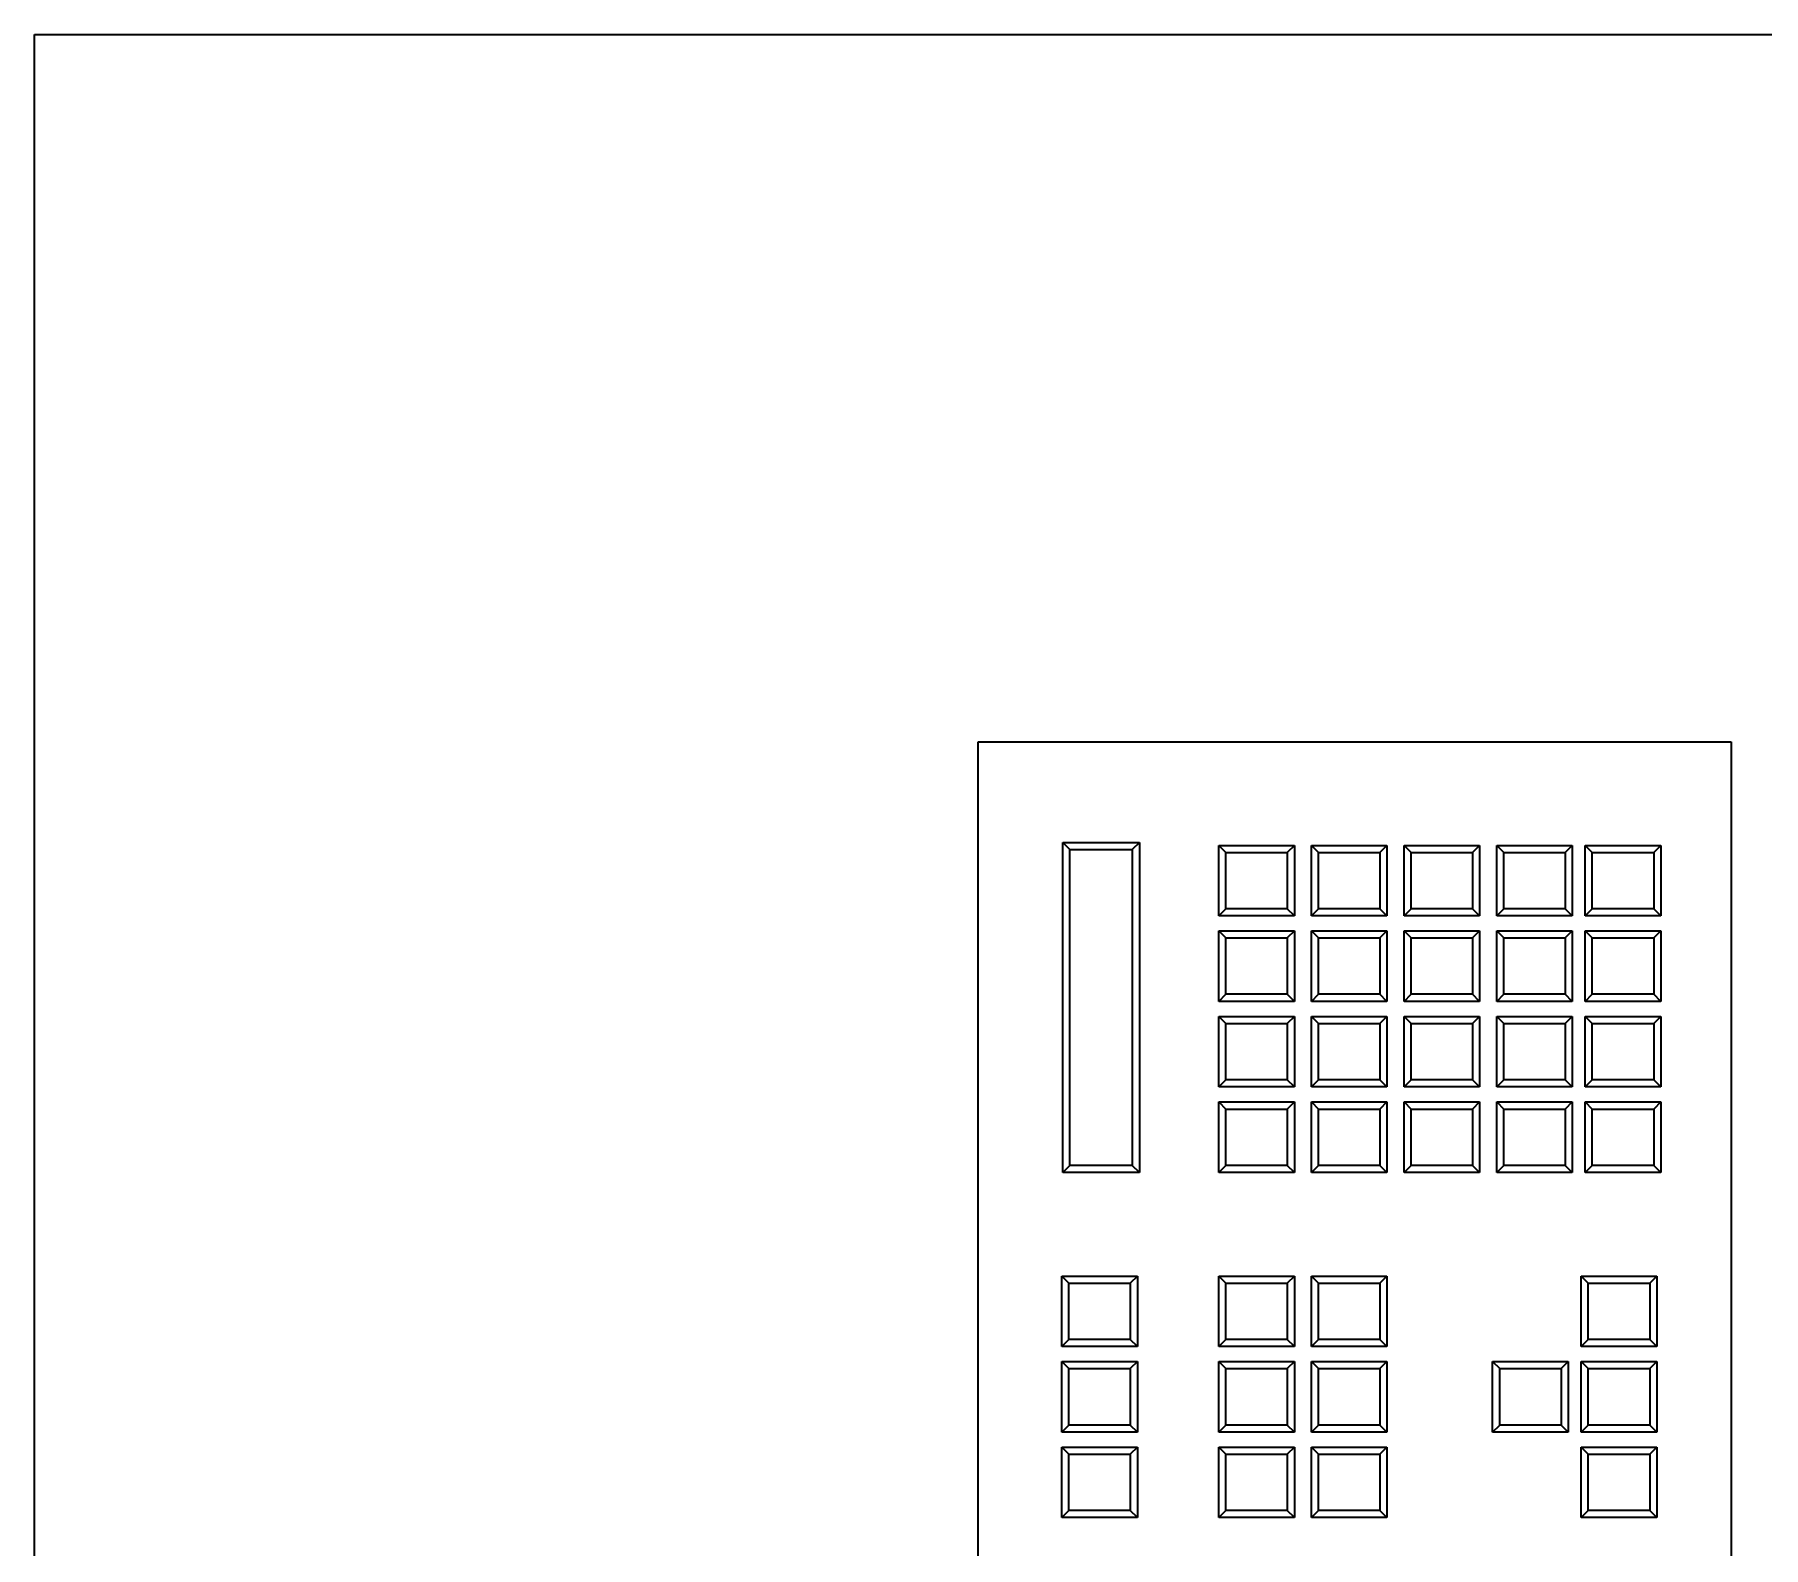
# Model space of a CAD drawing. Header units: millimetres. Extents: x 0 to 84100, y 0 to 59400.
# Drawn here: x 10698.3 to 11127.7, y 17192.2 to 17568 of the extents above; entities that cross this region are included whole.
import ezdxf

# ---------------------------------------------------------------- set-up
doc = ezdxf.new("R2010")
doc.units = ezdxf.units.MM
doc.header["$LTSCALE"] = 100
doc.layers.add('Visible (ISO)', color=7, linetype='Continuous', lineweight=35)

msp = doc.modelspace()

# ---------------------------------------------------------------- linework, layer by layer
at = {"layer": 'Visible (ISO)'}
for p, q in [((10698.3, 17568.01), (11498.3, 17568.01)), ((10698.3, 16368.01), (10698.3, 17568.01)), ((10932.69, 17392.33), (11119.69, 17392.33)), ((10932.69, 16838.33), (10932.69, 17392.33)), ((11119.69, 17392.33), (11119.69, 16838.33)), ((10953.69, 17367.33), (10955.44, 17365.58)), ((10953.69, 17367.33), (10972.69, 17367.33)), ((10953.69, 17285.33), (10953.69, 17367.33)), ((10955.44, 17365.58), (10970.94, 17365.58)), ((10955.44, 17287.08), (10955.44, 17365.58)), ((10972.69, 17367.33), (10970.94, 17365.58)), ((10970.94, 17365.58), (10970.94, 17287.08)), ((10972.69, 17367.33), (10972.69, 17285.33)), ((10992.44, 17366.58), (10994.19, 17364.83)), ((10992.44, 17366.58), (11011.19, 17366.58)), ((10992.44, 17349.08), (10992.44, 17366.58)), ((10994.19, 17364.83), (11009.44, 17364.83)), ((10994.19, 17350.83), (10994.19, 17364.83)), ((11011.19, 17366.58), (11009.44, 17364.83)), ((11009.44, 17364.83), (11009.44, 17350.83)), ((11011.19, 17366.58), (11011.19, 17349.08)), ((11015.44, 17366.58), (11017.19, 17364.83)), ((11015.44, 17366.58), (11034.19, 17366.58)), ((11015.44, 17349.08), (11015.44, 17366.58)), ((11017.19, 17364.83), (11032.44, 17364.83)), ((11017.19, 17350.83), (11017.19, 17364.83)), ((11034.19, 17366.58), (11032.44, 17364.83)), ((11032.44, 17364.83), (11032.44, 17350.83)), ((11034.19, 17366.58), (11034.19, 17349.08)), ((11038.44, 17366.58), (11040.19, 17364.83)), ((11038.44, 17366.58), (11057.19, 17366.58)), ((11038.44, 17349.08), (11038.44, 17366.58)), ((11040.19, 17364.83), (11055.44, 17364.83)), ((11040.19, 17350.83), (11040.19, 17364.83)), ((11057.19, 17366.58), (11055.44, 17364.83)), ((11055.44, 17364.83), (11055.44, 17350.83)), ((11057.19, 17366.58), (11057.19, 17349.08)), ((11061.44, 17366.58), (11063.19, 17364.83)), ((11061.44, 17366.58), (11080.19, 17366.58)), ((11061.44, 17349.08), (11061.44, 17366.58)), ((11063.19, 17364.83), (11078.44, 17364.83)), ((11063.19, 17350.83), (11063.19, 17364.83)), ((11080.19, 17366.58), (11078.44, 17364.83)), ((11078.44, 17364.83), (11078.44, 17350.83)), ((11080.19, 17366.58), (11080.19, 17349.08)), ((11083.44, 17366.58), (11085.19, 17364.83)), ((11083.44, 17366.58), (11102.19, 17366.58)), ((11083.44, 17349.08), (11083.44, 17366.58)), ((11085.19, 17364.83), (11100.44, 17364.83)), ((11085.19, 17350.83), (11085.19, 17364.83)), ((11102.19, 17366.58), (11100.44, 17364.83)), ((11100.44, 17364.83), (11100.44, 17350.83)), ((11102.19, 17366.58), (11102.19, 17349.08)), ((10992.44, 17349.08), (10994.19, 17350.83)), ((11011.19, 17349.08), (10992.44, 17349.08)), ((11009.44, 17350.83), (10994.19, 17350.83)), ((11011.19, 17349.08), (11009.44, 17350.83)), ((11015.44, 17349.08), (11017.19, 17350.83)), ((11034.19, 17349.08), (11015.44, 17349.08)), ((11032.44, 17350.83), (11017.19, 17350.83)), ((11034.19, 17349.08), (11032.44, 17350.83)), ((11038.44, 17349.08), (11040.19, 17350.83)), ((11057.19, 17349.08), (11038.44, 17349.08)), ((11055.44, 17350.83), (11040.19, 17350.83)), ((11057.19, 17349.08), (11055.44, 17350.83)), ((11061.44, 17349.08), (11063.19, 17350.83)), ((11080.19, 17349.08), (11061.44, 17349.08)), ((11078.44, 17350.83), (11063.19, 17350.83)), ((11080.19, 17349.08), (11078.44, 17350.83)), ((11083.44, 17349.08), (11085.19, 17350.83)), ((11102.19, 17349.08), (11083.44, 17349.08)), ((11100.44, 17350.83), (11085.19, 17350.83)), ((11102.19, 17349.08), (11100.44, 17350.83)), ((10992.44, 17345.33), (10994.19, 17343.58)), ((10992.44, 17345.33), (11011.19, 17345.33)), ((10992.44, 17327.83), (10992.44, 17345.33)), ((10994.19, 17343.58), (11009.44, 17343.58)), ((10994.19, 17329.58), (10994.19, 17343.58)), ((11011.19, 17345.33), (11009.44, 17343.58)), ((11009.44, 17343.58), (11009.44, 17329.58)), ((11011.19, 17345.33), (11011.19, 17327.83)), ((11015.44, 17345.33), (11017.19, 17343.58)), ((11015.44, 17345.33), (11034.19, 17345.33)), ((11015.44, 17327.83), (11015.44, 17345.33)), ((11017.19, 17343.58), (11032.44, 17343.58)), ((11017.19, 17329.58), (11017.19, 17343.58)), ((11034.19, 17345.33), (11032.44, 17343.58)), ((11032.44, 17343.58), (11032.44, 17329.58)), ((11034.19, 17345.33), (11034.19, 17327.83)), ((11038.44, 17345.33), (11040.19, 17343.58)), ((11038.44, 17345.33), (11057.19, 17345.33)), ((11038.44, 17327.83), (11038.44, 17345.33)), ((11040.19, 17343.58), (11055.44, 17343.58)), ((11040.19, 17329.58), (11040.19, 17343.58)), ((11057.19, 17345.33), (11055.44, 17343.58)), ((11055.44, 17343.58), (11055.44, 17329.58)), ((11057.19, 17345.33), (11057.19, 17327.83)), ((11061.44, 17345.33), (11063.19, 17343.58)), ((11061.44, 17345.33), (11080.19, 17345.33)), ((11061.44, 17327.83), (11061.44, 17345.33)), ((11063.19, 17343.58), (11078.44, 17343.58)), ((11063.19, 17329.58), (11063.19, 17343.58)), ((11080.19, 17345.33), (11078.44, 17343.58)), ((11078.44, 17343.58), (11078.44, 17329.58)), ((11080.19, 17345.33), (11080.19, 17327.83)), ((11083.44, 17345.33), (11085.19, 17343.58)), ((11083.44, 17345.33), (11102.19, 17345.33)), ((11083.44, 17327.83), (11083.44, 17345.33)), ((11085.19, 17343.58), (11100.44, 17343.58)), ((11085.19, 17329.58), (11085.19, 17343.58)), ((11102.19, 17345.33), (11100.44, 17343.58)), ((11100.44, 17343.58), (11100.44, 17329.58)), ((11102.19, 17345.33), (11102.19, 17327.83)), ((10992.44, 17327.83), (10994.19, 17329.58)), ((11011.19, 17327.83), (10992.44, 17327.83)), ((11009.44, 17329.58), (10994.19, 17329.58)), ((11011.19, 17327.83), (11009.44, 17329.58)), ((11015.44, 17327.83), (11017.19, 17329.58)), ((11034.19, 17327.83), (11015.44, 17327.83)), ((11032.44, 17329.58), (11017.19, 17329.58)), ((11034.19, 17327.83), (11032.44, 17329.58)), ((11038.44, 17327.83), (11040.19, 17329.58)), ((11057.19, 17327.83), (11038.44, 17327.83)), ((11055.44, 17329.58), (11040.19, 17329.58)), ((11057.19, 17327.83), (11055.44, 17329.58)), ((11061.44, 17327.83), (11063.19, 17329.58)), ((11080.19, 17327.83), (11061.44, 17327.83)), ((11078.44, 17329.58), (11063.19, 17329.58)), ((11080.19, 17327.83), (11078.44, 17329.58)), ((11083.44, 17327.83), (11085.19, 17329.58)), ((11102.19, 17327.83), (11083.44, 17327.83)), ((11100.44, 17329.58), (11085.19, 17329.58)), ((11102.19, 17327.83), (11100.44, 17329.58)), ((10992.44, 17324.08), (10994.19, 17322.33)), ((10992.44, 17324.08), (11011.19, 17324.08)), ((10992.44, 17306.58), (10992.44, 17324.08)), ((10994.19, 17322.33), (11009.44, 17322.33)), ((10994.19, 17308.33), (10994.19, 17322.33)), ((11011.19, 17324.08), (11009.44, 17322.33)), ((11009.44, 17322.33), (11009.44, 17308.33)), ((11011.19, 17324.08), (11011.19, 17306.58)), ((11015.44, 17324.08), (11017.19, 17322.33)), ((11015.44, 17324.08), (11034.19, 17324.08)), ((11015.44, 17306.58), (11015.44, 17324.08)), ((11017.19, 17322.33), (11032.44, 17322.33)), ((11017.19, 17308.33), (11017.19, 17322.33)), ((11034.19, 17324.08), (11032.44, 17322.33)), ((11032.44, 17322.33), (11032.44, 17308.33)), ((11034.19, 17324.08), (11034.19, 17306.58)), ((11038.44, 17324.08), (11040.19, 17322.33)), ((11038.44, 17324.08), (11057.19, 17324.08)), ((11038.44, 17306.58), (11038.44, 17324.08)), ((11040.19, 17322.33), (11055.44, 17322.33)), ((11040.19, 17308.33), (11040.19, 17322.33)), ((11057.19, 17324.08), (11055.44, 17322.33)), ((11055.44, 17322.33), (11055.44, 17308.33)), ((11057.19, 17324.08), (11057.19, 17306.58)), ((11061.44, 17324.08), (11063.19, 17322.33)), ((11061.44, 17324.08), (11080.19, 17324.08)), ((11061.44, 17306.58), (11061.44, 17324.08)), ((11063.19, 17322.33), (11078.44, 17322.33)), ((11063.19, 17308.33), (11063.19, 17322.33)), ((11080.19, 17324.08), (11078.44, 17322.33)), ((11078.44, 17322.33), (11078.44, 17308.33)), ((11080.19, 17324.08), (11080.19, 17306.58)), ((11083.44, 17324.08), (11085.19, 17322.33)), ((11083.44, 17324.08), (11102.19, 17324.08)), ((11083.44, 17306.58), (11083.44, 17324.08)), ((11085.19, 17322.33), (11100.44, 17322.33)), ((11085.19, 17308.33), (11085.19, 17322.33)), ((11102.19, 17324.08), (11100.44, 17322.33)), ((11100.44, 17322.33), (11100.44, 17308.33)), ((11102.19, 17324.08), (11102.19, 17306.58)), ((10992.44, 17306.58), (10994.19, 17308.33)), ((11011.19, 17306.58), (10992.44, 17306.58)), ((11009.44, 17308.33), (10994.19, 17308.33)), ((11011.19, 17306.58), (11009.44, 17308.33)), ((11015.44, 17306.58), (11017.19, 17308.33)), ((11034.19, 17306.58), (11015.44, 17306.58)), ((11032.44, 17308.33), (11017.19, 17308.33)), ((11034.19, 17306.58), (11032.44, 17308.33)), ((11038.44, 17306.58), (11040.19, 17308.33)), ((11057.19, 17306.58), (11038.44, 17306.58)), ((11055.44, 17308.33), (11040.19, 17308.33)), ((11057.19, 17306.58), (11055.44, 17308.33)), ((11061.44, 17306.58), (11063.19, 17308.33)), ((11080.19, 17306.58), (11061.44, 17306.58)), ((11078.44, 17308.33), (11063.19, 17308.33)), ((11080.19, 17306.58), (11078.44, 17308.33)), ((11083.44, 17306.58), (11085.19, 17308.33)), ((11102.19, 17306.58), (11083.44, 17306.58)), ((11100.44, 17308.33), (11085.19, 17308.33)), ((11102.19, 17306.58), (11100.44, 17308.33)), ((10992.44, 17302.83), (10994.19, 17301.08)), ((10992.44, 17302.83), (11011.19, 17302.83)), ((10992.44, 17285.33), (10992.44, 17302.83)), ((10994.19, 17301.08), (11009.44, 17301.08)), ((10994.19, 17287.08), (10994.19, 17301.08)), ((11011.19, 17302.83), (11009.44, 17301.08)), ((11009.44, 17301.08), (11009.44, 17287.08)), ((11011.19, 17302.83), (11011.19, 17285.33)), ((11015.44, 17302.83), (11017.19, 17301.08)), ((11015.44, 17302.83), (11034.19, 17302.83)), ((11015.44, 17285.33), (11015.44, 17302.83)), ((11017.19, 17301.08), (11032.44, 17301.08)), ((11017.19, 17287.08), (11017.19, 17301.08)), ((11034.19, 17302.83), (11032.44, 17301.08)), ((11032.44, 17301.08), (11032.44, 17287.08)), ((11034.19, 17302.83), (11034.19, 17285.33)), ((11038.44, 17302.83), (11040.19, 17301.08)), ((11038.44, 17302.83), (11057.19, 17302.83)), ((11038.44, 17285.33), (11038.44, 17302.83)), ((11040.19, 17301.08), (11055.44, 17301.08)), ((11040.19, 17287.08), (11040.19, 17301.08)), ((11057.19, 17302.83), (11055.44, 17301.08)), ((11055.44, 17301.08), (11055.44, 17287.08)), ((11057.19, 17302.83), (11057.19, 17285.33)), ((11061.44, 17302.83), (11063.19, 17301.08)), ((11061.44, 17302.83), (11080.19, 17302.83)), ((11061.44, 17285.33), (11061.44, 17302.83)), ((11063.19, 17301.08), (11078.44, 17301.08)), ((11063.19, 17287.08), (11063.19, 17301.08)), ((11080.19, 17302.83), (11078.44, 17301.08)), ((11078.44, 17301.08), (11078.44, 17287.08)), ((11080.19, 17302.83), (11080.19, 17285.33)), ((11083.44, 17302.83), (11085.19, 17301.08)), ((11083.44, 17302.83), (11102.19, 17302.83)), ((11083.44, 17285.33), (11083.44, 17302.83)), ((11085.19, 17301.08), (11100.44, 17301.08)), ((11085.19, 17287.08), (11085.19, 17301.08)), ((11102.19, 17302.83), (11100.44, 17301.08)), ((11100.44, 17301.08), (11100.44, 17287.08)), ((11102.19, 17302.83), (11102.19, 17285.33)), ((10953.69, 17285.33), (10955.44, 17287.08)), ((10972.69, 17285.33), (10953.69, 17285.33)), ((10970.94, 17287.08), (10955.44, 17287.08)), ((10972.69, 17285.33), (10970.94, 17287.08)), ((10992.44, 17285.33), (10994.19, 17287.08)), ((11011.19, 17285.33), (10992.44, 17285.33)), ((11009.44, 17287.08), (10994.19, 17287.08)), ((11011.19, 17285.33), (11009.44, 17287.08)), ((11015.44, 17285.33), (11017.19, 17287.08)), ((11034.19, 17285.33), (11015.44, 17285.33)), ((11032.44, 17287.08), (11017.19, 17287.08)), ((11034.19, 17285.33), (11032.44, 17287.08)), ((11038.44, 17285.33), (11040.19, 17287.08)), ((11057.19, 17285.33), (11038.44, 17285.33)), ((11055.44, 17287.08), (11040.19, 17287.08)), ((11057.19, 17285.33), (11055.44, 17287.08)), ((11061.44, 17285.33), (11063.19, 17287.08)), ((11080.19, 17285.33), (11061.44, 17285.33)), ((11078.44, 17287.08), (11063.19, 17287.08)), ((11080.19, 17285.33), (11078.44, 17287.08)), ((11083.44, 17285.33), (11085.19, 17287.08)), ((11102.19, 17285.33), (11083.44, 17285.33)), ((11100.44, 17287.08), (11085.19, 17287.08)), ((11102.19, 17285.33), (11100.44, 17287.08)), ((10953.44, 17259.58), (10955.19, 17257.83)), ((10953.44, 17259.58), (10972.19, 17259.58)), ((10953.44, 17242.08), (10953.44, 17259.58)), ((10955.19, 17257.83), (10970.44, 17257.83)), ((10955.19, 17243.83), (10955.19, 17257.83)), ((10972.19, 17259.58), (10970.44, 17257.83)), ((10970.44, 17257.83), (10970.44, 17243.83)), ((10972.19, 17259.58), (10972.19, 17242.08)), ((10992.44, 17259.58), (10994.19, 17257.83)), ((10992.44, 17259.58), (11011.19, 17259.58)), ((10992.44, 17242.08), (10992.44, 17259.58)), ((10994.19, 17257.83), (11009.44, 17257.83)), ((10994.19, 17243.83), (10994.19, 17257.83)), ((11011.19, 17259.58), (11009.44, 17257.83)), ((11009.44, 17257.83), (11009.44, 17243.83)), ((11011.19, 17259.58), (11011.19, 17242.08)), ((11015.44, 17259.58), (11017.19, 17257.83)), ((11015.44, 17259.58), (11034.19, 17259.58)), ((11015.44, 17242.08), (11015.44, 17259.58)), ((11017.19, 17257.83), (11032.44, 17257.83)), ((11017.19, 17243.83), (11017.19, 17257.83)), ((11034.19, 17259.58), (11032.44, 17257.83)), ((11032.44, 17257.83), (11032.44, 17243.83)), ((11034.19, 17259.58), (11034.19, 17242.08)), ((11082.44, 17259.58), (11084.19, 17257.83)), ((11082.44, 17259.58), (11101.19, 17259.58)), ((11082.44, 17242.08), (11082.44, 17259.58)), ((11084.19, 17257.83), (11099.44, 17257.83)), ((11084.19, 17243.83), (11084.19, 17257.83)), ((11101.19, 17259.58), (11099.44, 17257.83)), ((11099.44, 17257.83), (11099.44, 17243.83)), ((11101.19, 17259.58), (11101.19, 17242.08)), ((10953.44, 17242.08), (10955.19, 17243.83)), ((10972.19, 17242.08), (10953.44, 17242.08)), ((10970.44, 17243.83), (10955.19, 17243.83)), ((10972.19, 17242.08), (10970.44, 17243.83)), ((10992.44, 17242.08), (10994.19, 17243.83)), ((11011.19, 17242.08), (10992.44, 17242.08)), ((11009.44, 17243.83), (10994.19, 17243.83)), ((11011.19, 17242.08), (11009.44, 17243.83)), ((11015.44, 17242.08), (11017.19, 17243.83)), ((11034.19, 17242.08), (11015.44, 17242.08)), ((11032.44, 17243.83), (11017.19, 17243.83)), ((11034.19, 17242.08), (11032.44, 17243.83)), ((11082.44, 17242.08), (11084.19, 17243.83)), ((11101.19, 17242.08), (11082.44, 17242.08)), ((11099.44, 17243.83), (11084.19, 17243.83)), ((11101.19, 17242.08), (11099.44, 17243.83)), ((10953.44, 17238.33), (10955.19, 17236.58)), ((10953.44, 17238.33), (10972.19, 17238.33)), ((10953.44, 17220.83), (10953.44, 17238.33)), ((10955.19, 17236.58), (10970.44, 17236.58)), ((10955.19, 17222.58), (10955.19, 17236.58)), ((10972.19, 17238.33), (10970.44, 17236.58)), ((10970.44, 17236.58), (10970.44, 17222.58)), ((10972.19, 17238.33), (10972.19, 17220.83)), ((10992.44, 17238.33), (10994.19, 17236.58)), ((10992.44, 17238.33), (11011.19, 17238.33)), ((10992.44, 17220.83), (10992.44, 17238.33)), ((10994.19, 17236.58), (11009.44, 17236.58)), ((10994.19, 17222.58), (10994.19, 17236.58)), ((11011.19, 17238.33), (11009.44, 17236.58)), ((11009.44, 17236.58), (11009.44, 17222.58)), ((11011.19, 17238.33), (11011.19, 17220.83)), ((11015.44, 17238.33), (11017.19, 17236.58)), ((11015.44, 17238.33), (11034.19, 17238.33)), ((11015.44, 17220.83), (11015.44, 17238.33)), ((11017.19, 17236.58), (11032.44, 17236.58)), ((11017.19, 17222.58), (11017.19, 17236.58)), ((11034.19, 17238.33), (11032.44, 17236.58)), ((11032.44, 17236.58), (11032.44, 17222.58)), ((11034.19, 17238.33), (11034.19, 17220.83)), ((11060.44, 17238.33), (11062.19, 17236.58)), ((11060.44, 17238.33), (11079.19, 17238.33)), ((11060.44, 17220.83), (11060.44, 17238.33)), ((11062.19, 17236.58), (11077.44, 17236.58)), ((11062.19, 17222.58), (11062.19, 17236.58)), ((11079.19, 17238.33), (11077.44, 17236.58)), ((11077.44, 17236.58), (11077.44, 17222.58)), ((11079.19, 17238.33), (11079.19, 17220.83)), ((11082.44, 17238.33), (11084.19, 17236.58)), ((11082.44, 17238.33), (11101.19, 17238.33)), ((11082.44, 17220.83), (11082.44, 17238.33)), ((11084.19, 17236.58), (11099.44, 17236.58)), ((11084.19, 17222.58), (11084.19, 17236.58)), ((11101.19, 17238.33), (11099.44, 17236.58)), ((11099.44, 17236.58), (11099.44, 17222.58)), ((11101.19, 17238.33), (11101.19, 17220.83)), ((10953.44, 17220.83), (10955.19, 17222.58)), ((10972.19, 17220.83), (10953.44, 17220.83)), ((10970.44, 17222.58), (10955.19, 17222.58)), ((10972.19, 17220.83), (10970.44, 17222.58)), ((10992.44, 17220.83), (10994.19, 17222.58)), ((11011.19, 17220.83), (10992.44, 17220.83)), ((11009.44, 17222.58), (10994.19, 17222.58)), ((11011.19, 17220.83), (11009.44, 17222.58)), ((11015.44, 17220.83), (11017.19, 17222.58)), ((11034.19, 17220.83), (11015.44, 17220.83)), ((11032.44, 17222.58), (11017.19, 17222.58)), ((11034.19, 17220.83), (11032.44, 17222.58)), ((11060.44, 17220.83), (11062.19, 17222.58)), ((11079.19, 17220.83), (11060.44, 17220.83)), ((11077.44, 17222.58), (11062.19, 17222.58)), ((11079.19, 17220.83), (11077.44, 17222.58)), ((11082.44, 17220.83), (11084.19, 17222.58)), ((11101.19, 17220.83), (11082.44, 17220.83)), ((11099.44, 17222.58), (11084.19, 17222.58)), ((11101.19, 17220.83), (11099.44, 17222.58)), ((10953.44, 17217.08), (10955.19, 17215.33)), ((10953.44, 17217.08), (10972.19, 17217.08)), ((10953.44, 17199.58), (10953.44, 17217.08)), ((10955.19, 17215.33), (10970.44, 17215.33)), ((10955.19, 17201.33), (10955.19, 17215.33)), ((10972.19, 17217.08), (10970.44, 17215.33)), ((10970.44, 17215.33), (10970.44, 17201.33)), ((10972.19, 17217.08), (10972.19, 17199.58)), ((10992.44, 17217.08), (10994.19, 17215.33)), ((10992.44, 17217.08), (11011.19, 17217.08)), ((10992.44, 17199.58), (10992.44, 17217.08)), ((10994.19, 17215.33), (11009.44, 17215.33)), ((10994.19, 17201.33), (10994.19, 17215.33)), ((11011.19, 17217.08), (11009.44, 17215.33)), ((11009.44, 17215.33), (11009.44, 17201.33)), ((11011.19, 17217.08), (11011.19, 17199.58)), ((11015.44, 17217.08), (11017.19, 17215.33)), ((11015.44, 17217.08), (11034.19, 17217.08)), ((11015.44, 17199.58), (11015.44, 17217.08)), ((11017.19, 17215.33), (11032.44, 17215.33)), ((11017.19, 17201.33), (11017.19, 17215.33)), ((11034.19, 17217.08), (11032.44, 17215.33)), ((11032.44, 17215.33), (11032.44, 17201.33)), ((11034.19, 17217.08), (11034.19, 17199.58)), ((11082.44, 17217.08), (11084.19, 17215.33)), ((11082.44, 17217.08), (11101.19, 17217.08)), ((11082.44, 17199.58), (11082.44, 17217.08)), ((11084.19, 17215.33), (11099.44, 17215.33)), ((11084.19, 17201.33), (11084.19, 17215.33)), ((11101.19, 17217.08), (11099.44, 17215.33)), ((11099.44, 17215.33), (11099.44, 17201.33)), ((11101.19, 17217.08), (11101.19, 17199.58)), ((10953.44, 17199.58), (10955.19, 17201.33)), ((10972.19, 17199.58), (10953.44, 17199.58)), ((10970.44, 17201.33), (10955.19, 17201.33)), ((10972.19, 17199.58), (10970.44, 17201.33)), ((10992.44, 17199.58), (10994.19, 17201.33)), ((11011.19, 17199.58), (10992.44, 17199.58)), ((11009.44, 17201.33), (10994.19, 17201.33)), ((11011.19, 17199.58), (11009.44, 17201.33)), ((11015.44, 17199.58), (11017.19, 17201.33)), ((11034.19, 17199.58), (11015.44, 17199.58)), ((11032.44, 17201.33), (11017.19, 17201.33)), ((11034.19, 17199.58), (11032.44, 17201.33)), ((11082.44, 17199.58), (11084.19, 17201.33)), ((11101.19, 17199.58), (11082.44, 17199.58)), ((11099.44, 17201.33), (11084.19, 17201.33)), ((11101.19, 17199.58), (11099.44, 17201.33))]:
    msp.add_line(p, q, dxfattribs=at)

doc.saveas('drawing.dxf')
